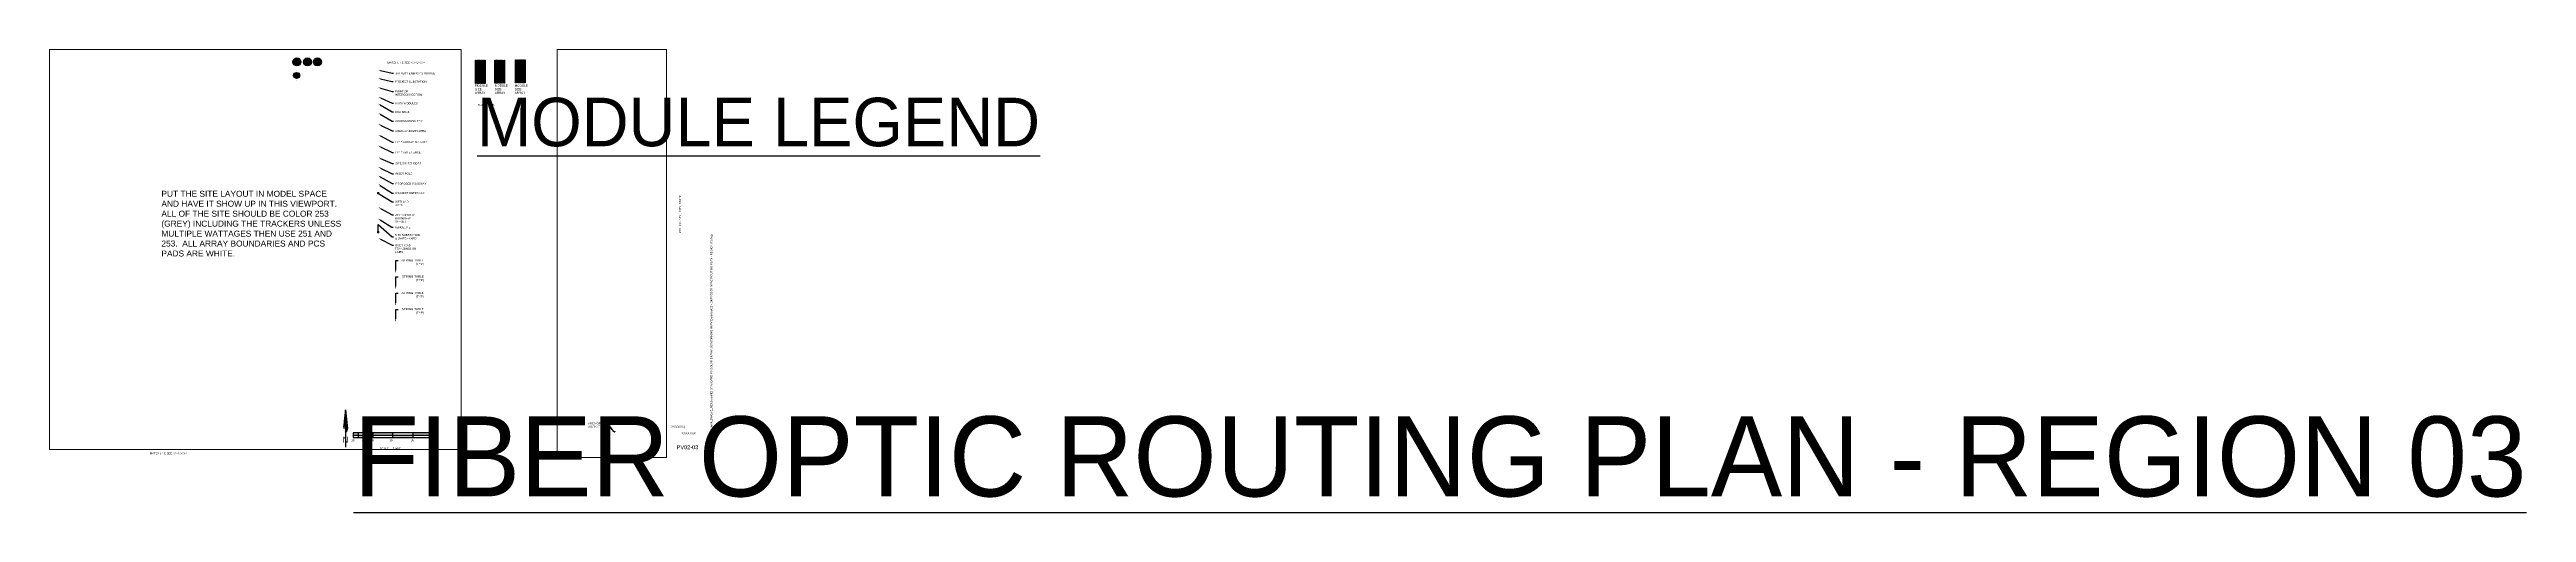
# Paper-space layout 'PV02-03 MVAC ROUTING PLAN - REGION 03' of a CAD drawing. Extents: x 0 to 124, y -3 to 21.
import ezdxf
from ezdxf import colors
from ezdxf.entities.mleader import LeaderData, LeaderLine
from ezdxf.enums import TextEntityAlignment as Align
from ezdxf.math import Vec2, Vec3

# ---------------------------------------------------------------- set-up
doc = ezdxf.new("R2018")
doc.units = 0
doc.header["$MEASUREMENT"] = 0
for name, color, linetype in [('G-ANNO-TEXT', 1, 'Continuous'), ('G-ANNO-TTBL', 1, 'Continuous'), ('JINKO 535', 253, 'Continuous'), ('JINKO 540', 250, 'Continuous'), ('RISEN', 251, 'Continuous')]:
    doc.layers.add(name, color=color, linetype=linetype)
doc.layers.add('G-NPLT', color=67, linetype='Continuous', plot=False)
doc.layers.add('VP', color=31, linetype='Continuous', plot=False)
doc.styles.add('NEI-A', font='arial.ttf')
doc.styles.get("Standard").update_dxf_attribs({"font": 'arial.ttf'})

# ---------------------------------------------------------------- blocks, each defined once
blk = doc.blocks.new('_Dot')
at = {"color": 0, "linetype": 'ByBlock', "lineweight": -2}
blk.add_line((-0.5, 0), (-1, 0), dxfattribs=at)
at = {"color": 0, "linetype": 'ByBlock', "const_width": 0.5}
blk.add_lwpolyline([(-0.25, 0, 1), (0.25, 0, 1)], format="xyb", close=True, dxfattribs=at)
blk = doc.blocks.new('1P87@52DEG F TR ID3 PVBlock')
blk.add_lwpolyline([(-7, 6), (0, 6), (0, -328), (-7, -328)], close=True)
blk = doc.blocks.new('TITLE NAME')
at = {"lineweight": 30, "flags": 104}
blk.add_attdef('TITLE_NAME', text='', height=0.25, dxfattribs=at).set_placement((-0.03, 0.21), align=Align.BOTTOM_LEFT)
at = {"style": 'NEI-A'}
for tag, p in [('SCALE:', (0, 0)), ('1"_=_', (0.56, 0))]:
    blk.add_attdef(tag, text='', height=0.109, dxfattribs=at).set_placement(p, align=Align.BOTTOM_LEFT)
blk = doc.blocks.new('TITLE NAME W_O SCALE')
at = {"lineweight": 30, "flags": 104}
blk.add_attdef('TITLE_NAME', text='', height=0.2, dxfattribs=at).set_placement((-0.03, 0.21), align=Align.BOTTOM_LEFT)
at = {"style": 'NEI-A'}
for tag, p in [('SCALE:', (0, 0)), ('1"_=_', (0.56, 0))]:
    blk.add_attdef(tag, text='', height=0.1, dxfattribs=at).set_placement(p, align=Align.BOTTOM_LEFT)
blk = doc.blocks.new('SUB_BLOCK-SCALE_1')
h = blk.add_hatch(color=256)
h.dxf.hatch_style = 1
h.paths.add_polyline_path([(-2, 0.12), (-2, 0), (-1.75, 0), (-1.75, 0.12)])
h.paths.add_polyline_path([(-1.75, 0), (-1.75, -0.12), (-1.5, -0.12), (-1.5, 0)])
h.paths.add_polyline_path([(-1.25, 0.12), (-1.5, 0.12), (-1.5, 0), (-1.25, 0)])
h.paths.add_polyline_path([(-1.25, 0), (-1.25, -0.12), (-1, -0.12), (-1, 0)])
h.paths.add_polyline_path([(0, 0), (0, 0.12), (-1, 0.12), (-1, 0)])
h.paths.add_polyline_path([(1, -0.12), (1, 0), (0, 0), (0, -0.12)])
h.paths.add_polyline_path([(1, 0.12), (1, 0), (2, 0), (2, 0.12)])
for p, q in [((-2, 0), (2, 0)), ((-1.75, 0.12), (-1.75, -0.12)), ((-1.5, 0.12), (-1.5, -0.12)), ((-1.25, 0.12), (-1.25, -0.12)), ((-1, 0.12), (-1, -0.12)), ((0, -0.12), (0, 0.12))]:
    blk.add_line(p, q)
at = {"color": 0, "linetype": 'ByBlock', "lineweight": -2}
blk.add_line((1, 0.12), (1, -0.12), dxfattribs=at)
blk.add_lwpolyline([(-2, 0.12), (-2, -0.12), (2, -0.12), (2, 0.12)], close=True, dxfattribs=at)
at = {"insert": (-0.66, -0.67), "char_height": 0.1, "width": 0.4822, "attachment_point": 4, "style": 'NEI-A'}
blk.add_mtext('\\pxql;SCALE:', dxfattribs=at)
at = {"linetype": 'ByBlock', "lineweight": -2, "style": 'NEI-A', "flags": 8}
for tag, p in [('#1', (-2, -0.26)), ('#2', (-1.5, -0.26)), ('#3', (-1, -0.26)), ('#4', (0, -0.26)), ('#5', (1, -0.26)), ('#6', (2, -0.26))]:
    blk.add_attdef(tag, text='', height=0.1, dxfattribs=at).set_placement(p, align=Align.MIDDLE_CENTER)
blk.add_attdef('SCALE', text='', height=0.1, dxfattribs=at).set_placement((0, -0.67), align=Align.MIDDLE_LEFT)
blk = doc.blocks.new('*U17')
ref = blk.add_blockref('SUB_BLOCK-SCALE_1', (0, 0))
ref.add_attrib('#1', "10'", dxfattribs={"linetype": 'ByBlock', "lineweight": -2, "height": 0.1, "style": 'NEI-A', "flags": 8}).set_placement((-2, -0.26), align=Align.MIDDLE)
ref.add_attrib('#2', "5'", dxfattribs={"linetype": 'ByBlock', "lineweight": -2, "height": 0.1, "style": 'NEI-A', "flags": 8}).set_placement((-1.5, -0.26), align=Align.MIDDLE)
ref.add_attrib('#3', '0', dxfattribs={"linetype": 'ByBlock', "lineweight": -2, "height": 0.1, "style": 'NEI-A', "flags": 8}).set_placement((-1, -0.26), align=Align.MIDDLE)
ref.add_attrib('#4', "10'", dxfattribs={"linetype": 'ByBlock', "lineweight": -2, "height": 0.1, "style": 'NEI-A', "flags": 8}).set_placement((-0.09, -0.26), align=Align.MIDDLE)
ref.add_attrib('#5', "20'", dxfattribs={"linetype": 'ByBlock', "lineweight": -2, "height": 0.1, "style": 'NEI-A', "flags": 8}).set_placement((1, -0.26), align=Align.MIDDLE)
ref.add_attrib('#6', "30'", dxfattribs={"linetype": 'ByBlock', "lineweight": -2, "height": 0.1, "style": 'NEI-A', "flags": 8}).set_placement((2, -0.26), align=Align.MIDDLE)
ref.add_attrib('SCALE', '1"=10\'', dxfattribs={"linetype": 'ByBlock', "lineweight": -2, "height": 0.1, "style": 'NEI-A', "flags": 8}).set_placement((0, -0.67), align=Align.MIDDLE_LEFT)
blk = doc.blocks.new('NORTH ARROW VERTICAL')
h = blk.add_hatch()
h.set_pattern_fill('ANSI31', color=0, scale=0.01, style=0)
h.paths.add_polyline_path([(-0.029, 0.337, -0.067391), (-0.022, 0.357, -0.104279), (-0.011, 0.371, -0.174286), (0, 0.375), (0, 0.625)])
h.paths.add_polyline_path([(0.031, 0.312), (0.029, 0.337, 0.067391), (0.022, 0.357, 0.104279), (0.011, 0.371, 0.174286), (0, 0.375), (0, 0.25, 0.174286), (0.011, 0.254, 0.104279), (0.022, 0.268, 0.065115), (0.029, 0.287, 0.051264)])
at = {"color": 0}
for p, q in [((0, 0.625), (-0.031, 0.312)), ((0, 0.625), (0.031, 0.312)), ((0, 0.625), (0, 0.375)), ((0, 0.375), (0, 0.25)), ((0, 0.25), (0, 0))]:
    blk.add_line(p, q, dxfattribs=at)
for points in [[(0, 0.375, 0.174286), (-0.011, 0.371, 0.104279), (-0.022, 0.357, 0.065115), (-0.029, 0.338, 0.051264), (-0.031, 0.312, 0.051264)], [(0.031, 0.312, 0.051264), (0.029, 0.338, 0.065115), (0.022, 0.357, 0.104279), (0.011, 0.371, 0.174286), (0, 0.375, 0.174286)], [(0, 0.25, 0.174286), (0.011, 0.254, 0.104279), (0.022, 0.268, 0.065115), (0.029, 0.287, 0.051264), (0.031, 0.312, 0.051264)]]:
    blk.add_lwpolyline(points, format="xyb", dxfattribs=at)
at = {"color": 0, "style": 'NEI-A', "width": 0.85}
blk.add_text('N', height=0.1, dxfattribs=at).set_placement((0, 0.122), align=Align.MIDDLE)
blk = doc.blocks.new('ARRAY_LETTER')
h = blk.add_hatch(color=255)
h.dxf.hatch_style = 1
edge = h.paths.add_edge_path()
edge.add_arc((0, 0), 0.2, 0, 360)
at = {"layer": 'G-ANNO-TEXT'}
blk.add_circle((0, 0), 0.2, dxfattribs=at)
at = {"layer": 'G-ANNO-TEXT', "style": 'NEI-A'}
blk.add_attdef('ARRAY_LETTER', text='', height=0.13, dxfattribs=at).set_placement((0, 0), align=Align.MIDDLE_CENTER)
blk = doc.blocks.new('PV - LEGEND CALLOUT')
h = blk.add_hatch(color=255)
h.dxf.hatch_style = 1
edge = h.paths.add_edge_path()
edge.add_arc((0, 0), 0.15625, 0, 360)
at = {"layer": 'Defpoints', "color": 2}
for p, q in [((0, 0.24375), (0, 0.24375)), ((0, -0.24375), (0, -0.24375))]:
    blk.add_line(p, q, dxfattribs=at)
at = {"layer": 'G-ANNO-TEXT', "linetype": 'Continuous'}
blk.add_circle((0, 0), 0.15625, dxfattribs=at)
at = {"layer": 'G-ANNO-TEXT', "style": 'NEI-A'}
blk.add_attdef('PV_LEGEND_CALLOUT', text='', height=0.125, dxfattribs=at).set_placement((0, 0), align=Align.MIDDLE_CENTER)
blk.add_attdef('PV_LEGEND_DESCRIPTION', text='', height=0.1, dxfattribs=at).set_placement((0.625, 0), align=Align.MIDDLE_LEFT)

psp = doc.layouts.new('PV02-03 MVAC ROUTING PLAN - REGION 03')

# ---------------------------------------------------------------- linework, layer by layer
at = {"layer": 'G-ANNO-TEXT', "const_width": 0.0025}
for points in [[(21.4, 19.97), (21.89, 19.97), (21.89, 18.8), (21.4, 18.8)], [(22.37, 19.97), (22.86, 19.97), (22.86, 18.81), (22.37, 18.81)], [(23.41, 19.98), (23.89, 19.98), (23.89, 18.82), (23.41, 18.82)]]:
    psp.add_lwpolyline(points, close=True, dxfattribs=at)

# ---------------------------------------------------------------- block references
for p, values in [((12.43, 19.88), {'ARRAY_LETTER': 'A'}), ((12.96, 19.88), {'ARRAY_LETTER': 'B'}), ((13.46, 19.88), {'ARRAY_LETTER': 'C'})]:
    psp.add_blockref('ARRAY_LETTER', p).add_auto_attribs(values)
ref = psp.add_blockref('PV - LEGEND CALLOUT', (12.41, 19.2), dxfattribs=dict(xscale=0.972, yscale=0.972, zscale=0.972))
ref.add_attrib('PV_LEGEND_CALLOUT', 'MS', dxfattribs={"layer": 'G-ANNO-TEXT', "height": 0.121, "style": 'NEI-A'}).set_placement((12.41, 19.2), align=Align.MIDDLE_CENTER)
at = {"layer": 'G-ANNO-TEXT'}
ref = psp.add_blockref('TITLE NAME', (21.51, 17.57), dxfattribs=at)
lines = psp.add_mtext('{\\LMODULE LEGEND}', dxfattribs={"layer": '0', "insert": (21.48, 18.08), "char_height": 2.4399, "attachment_point": 1})
ref.add_attrib('TITLE_NAME', '', (21.48, 18.08)).embed_mtext(lines)
ref.add_attrib('SCALE:', 'SCALE:', dxfattribs={"layer": '0', "height": 0.1, "style": 'NEI-A'}).set_placement((21.51, 17.64), align=Align.BOTTOM_LEFT)
ref.add_attrib('1"_=_', 'NTS', dxfattribs={"layer": '0', "height": 0.1, "style": 'NEI-A'}).set_placement((22.07, 17.64), align=Align.BOTTOM_LEFT)
at = {"layer": 'G-ANNO-TEXT', "xscale": 3, "yscale": 3, "zscale": 3}
psp.add_blockref('NORTH ARROW VERTICAL', (14.87, 0.52), dxfattribs=at)
at = {"layer": 'G-ANNO-TEXT'}
psp.add_blockref('*U17', (17.25, 1.12), dxfattribs=at)
at = {"layer": 'JINKO 535', "xscale": 0.003472222222222222, "yscale": 0.003472222222222222, "zscale": 0.003472222222222222}
for p in [(22.4, 19.95), (22.47, 19.95), (22.53, 19.95), (22.6, 19.95), (22.66, 19.95), (22.73, 19.95), (22.79, 19.95), (22.86, 19.95)]:
    psp.add_blockref('1P87@52DEG F TR ID3 PVBlock', p, dxfattribs=at)
at = {"layer": 'JINKO 540', "xscale": 0.003472222222222222, "yscale": 0.003472222222222222, "zscale": 0.003472222222222222}
for p in [(23.43, 19.96), (23.5, 19.96), (23.56, 19.96), (23.63, 19.96), (23.69, 19.96), (23.76, 19.96), (23.82, 19.96), (23.89, 19.96)]:
    psp.add_blockref('1P87@52DEG F TR ID3 PVBlock', p, dxfattribs=at)
at = {"layer": 'RISEN', "xscale": 0.003472222222222222, "yscale": 0.003472222222222222, "zscale": 0.003472222222222222}
for p in [(21.43, 19.94), (21.5, 19.94), (21.56, 19.94), (21.62, 19.94), (21.69, 19.94), (21.75, 19.94), (21.82, 19.94), (21.88, 19.94)]:
    psp.add_blockref('1P87@52DEG F TR ID3 PVBlock', p, dxfattribs=at)

# ---------------------------------------------------------------- texts
at = {"layer": 'G-ANNO-TEXT', "char_height": 0.1, "attachment_point": 5, "style": 'NEI-A'}
for insert in [(17.91, 19.84), (5.97, 0.2)]:
    psp.add_mtext_dynamic_manual_height_columns('MATCHLINE SEE #########', width=3.1385, gutter_width=0.547, heights=[0], dxfattribs=dict(at, insert=insert))
at = {"layer": 'G-ANNO-TEXT', "char_height": 0.1094, "width": 0.6841, "attachment_point": 4, "style": 'NEI-A'}
for insert in [(21.37, 18.51), (22.37, 18.51), (23.37, 18.51)]:
    psp.add_mtext('MODULE SIZE   ARRAY', dxfattribs=dict(at, insert=insert))
at = {"layer": 'G-ANNO-TTBL', "style": 'NEI-A'}
psp.add_text('XXX, COUNTY , CITY, STATE', height=0.1, rotation=90, dxfattribs=at).set_placement((31.69, 12.22), align=Align.MIDDLE)
for s, width, heights, insert, char_height, attachment_point in [('[XX/XX/XX]', 0.8548, [0], (31.19, 1.52), 0.1, 4), ('[XXXX.XXX]', 0.8548, [0], (32.11, 1.2), 0.1, 5), ('PV02-03', 1.7218, [0.204], (32.05, 0.51), 0.2, 5)]:
    psp.add_mtext_dynamic_manual_height_columns(s, width=width, gutter_width=0.5, heights=heights, dxfattribs=dict(at, insert=insert, char_height=char_height, attachment_point=attachment_point))
at = {"layer": 'G-NPLT', "insert": (5.62, 13.4), "char_height": 0.3, "width": 9.1702, "attachment_point": 1, "style": 'NEI-A'}
psp.add_mtext('PUT THE SITE LAYOUT IN MODEL SPACE AND HAVE IT SHOW UP IN THIS VIEWPORT. ALL OF THE SITE SHOULD BE COLOR 253 (GREY) INCLUDING THE TRACKERS UNLESS MULTIPLE WATTAGES THEN USE 251 AND 253.  ALL ARRAY BOUNDARIES AND PCS PADS ARE WHITE. ', dxfattribs=at)
at = {"layer": 'G-NPLT', "insert": (33.2, 0), "char_height": 0.1, "width": 13.9717, "attachment_point": 1, "rotation": 90, "style": 'NEI-A'}
psp.add_mtext('H:\\\\Ops_Std_Dev\\\\PS_Solar\\\\4_DWGs\\\\2_NEI\\\\Solar\\\\NEI STANDARD PV SOLAR DRAWINGS\\\\WORKING IN\\\\PV Electrical\\\\22 x 34\\\\PV02-03 MVAC ROUTING PLAN - REGION 03.dwg', dxfattribs=at)

# ---------------------------------------------------------------- leaders
at = {"layer": 'G-ANNO-TEXT'}
ml = psp.add_multileader_mtext('Standard', dxfattribs=at)
ml.set_content('BATTERY ENERGY STORAGE', color=256, style='NEI-A')
ml.set_leader_properties()
ml.build(insert=Vec2(0, 0))
ml.multileader.update_dxf_attribs({"dogleg_length": 0.0625, "arrow_head_size": 0.125})
ctx = ml.context
ctx.base_point, ctx.char_height, ctx.arrow_head_size, ctx.landing_gap_size, ctx.plane_origin = Vec3(17.28, 19.31), 0.1, 0.125, 0.09, Vec3(15.98, 18.39)
notes = []
notes.append((ctx, [(0, (1, 1, 0), (17.21, 19.31), (1, 0), 0.0625, [(0, [(16.51, 19.48)], 0, [])])]))
ctx.mtext.insert, ctx.mtext.width, ctx.mtext.flow_direction = Vec3(17.37, 19.36), 2.0138, 5
ml = psp.add_multileader_mtext('Standard', dxfattribs=at)
ml.set_content('PROJECT SUBSTATION', color=256, style='NEI-A')
ml.set_leader_properties()
ml.build(insert=Vec2(0, 0))
ml.multileader.update_dxf_attribs({"dogleg_length": 0.0625, "arrow_head_size": 0.125})
ctx = ml.context
ctx.base_point, ctx.char_height, ctx.arrow_head_size, ctx.landing_gap_size, ctx.plane_origin = Vec3(17.27, 18.89), 0.1, 0.125, 0.09, Vec3(16.9, 18)
notes.append((ctx, [(0, (1, 1, 0), (17.2, 18.89), (1, 0), 0.0625, [(0, [(16.51, 19.06)], 0, [])])]))
ctx.mtext.insert, ctx.mtext.width, ctx.mtext.flow_direction = Vec3(17.36, 18.94), 1.573, 5
ml = psp.add_multileader_mtext('Standard', dxfattribs=at)
ml.set_content('POINT OF INTERCONNECTION', color=256, style='NEI-A')
ml.set_leader_properties()
ml.build(insert=Vec2(0, 0))
ml.multileader.update_dxf_attribs({"dogleg_length": 0.0625, "arrow_head_size": 0.125})
ctx = ml.context
ctx.base_point, ctx.char_height, ctx.arrow_head_size, ctx.landing_gap_size, ctx.plane_origin = Vec3(17.27, 18.4), 0.1, 0.125, 0.09, Vec3(16.91, 17.51)
notes.append((ctx, [(0, (1, 1, 0), (17.21, 18.4), (1, 0), 0.0625, [(0, [(16.51, 18.6)], 0, [])])]))
ctx.mtext.insert, ctx.mtext.width, ctx.mtext.flow_direction = Vec3(17.36, 18.45), 1.573, 5
ml = psp.add_multileader_mtext('Standard', dxfattribs=at)
ml.set_content('XXXW MODULES', color=256, style='NEI-A')
ml.set_leader_properties()
ml.build(insert=Vec2(0, 0))
ml.multileader.update_dxf_attribs({"dogleg_length": 0.0625, "arrow_head_size": 0.125})
ctx = ml.context
ctx.base_point, ctx.char_height, ctx.arrow_head_size, ctx.landing_gap_size, ctx.plane_origin = Vec3(17.27, 17.8), 0.1, 0.125, 0.09, Vec3(16.97, 15.6)
notes.append((ctx, [(0, (1, 1, 0), (17.21, 17.8), (1, 0), 0.0625, [(0, [(16.51, 18.13)], 0, [])])]))
ctx.mtext.insert, ctx.mtext.width, ctx.mtext.flow_direction = Vec3(17.36, 17.85), 1.0883, 5
ml = psp.add_multileader_mtext('Standard', dxfattribs=at)
ml.set_content('DRAINAGE', color=256, style='NEI-A')
ml.set_leader_properties()
ml.build(insert=Vec2(0, 0))
ml.multileader.update_dxf_attribs({"dogleg_length": 0.0625, "arrow_head_size": 0.125})
ctx = ml.context
ctx.base_point, ctx.char_height, ctx.arrow_head_size, ctx.landing_gap_size, ctx.plane_origin = Vec3(17.27, 17.37), 0.1, 0.125, 0.09, Vec3(16.91, 16.49)
notes.append((ctx, [(0, (1, 1, 0), (17.21, 17.37), (1, 0), 0.0625, [(0, [(16.51, 17.78)], 0, [])])]))
ctx.mtext.insert, ctx.mtext.width, ctx.mtext.flow_direction = Vec3(17.36, 17.42), 1.573, 5
ml = psp.add_multileader_mtext('Standard', dxfattribs=at)
ml.set_content('ACCESS ROAD, TYP', color=256, style='NEI-A')
ml.set_leader_properties()
ml.build(insert=Vec2(0, 0))
ml.multileader.update_dxf_attribs({"dogleg_length": 0.0625, "arrow_head_size": 0.125})
ctx = ml.context
ctx.base_point, ctx.char_height, ctx.arrow_head_size, ctx.landing_gap_size, ctx.plane_origin = Vec3(17.28, 16.9), 0.1, 0.125, 0.09, Vec3(16.91, 16.02)
notes.append((ctx, [(0, (1, 1, 0), (17.22, 16.9), (1, 0), 0.0625, [(0, [(16.51, 17.31)], 0, [])])]))
ctx.mtext.insert, ctx.mtext.width, ctx.mtext.flow_direction = Vec3(17.37, 16.96), 1.573, 5
ml = psp.add_multileader_mtext('Standard', dxfattribs=at)
ml.set_content('O&M LAY-DOWN AREA', color=256, style='NEI-A')
ml.set_leader_properties()
ml.build(insert=Vec2(0, 0))
ml.multileader.update_dxf_attribs({"dogleg_length": 0.0625, "arrow_head_size": 0.125})
ctx = ml.context
ctx.base_point, ctx.char_height, ctx.arrow_head_size, ctx.landing_gap_size, ctx.plane_origin = Vec3(17.29, 16.41), 0.1, 0.125, 0.09, Vec3(16.92, 15.53)
notes.append((ctx, [(0, (1, 1, 0), (17.22, 16.41), (1, 0), 0.0625, [(0, [(16.51, 16.76)], 0, [])])]))
ctx.mtext.insert, ctx.mtext.width, ctx.mtext.flow_direction = Vec3(17.38, 16.46), 1.573, 5
ml = psp.add_multileader_mtext('Standard', dxfattribs=at)
ml.set_content('(TYP.) ARRAY BORDER', color=256, style='NEI-A')
ml.set_leader_properties()
ml.build(insert=Vec2(0, 0))
ml.multileader.update_dxf_attribs({"dogleg_length": 0.0625, "arrow_head_size": 0.125})
ctx = ml.context
ctx.base_point, ctx.char_height, ctx.arrow_head_size, ctx.landing_gap_size, ctx.plane_origin = Vec3(17.29, 15.85), 0.1, 0.125, 0.09, Vec3(16.92, 14.96)
notes.append((ctx, [(0, (1, 1, 0), (17.22, 15.85), (1, 0), 0.0625, [(0, [(16.51, 16.22)], 0, [])])]))
ctx.mtext.insert, ctx.mtext.width, ctx.mtext.flow_direction = Vec3(17.38, 15.91), 1.573, 5
ml = psp.add_multileader_mtext('Standard', dxfattribs=at)
ml.set_content('(TYP.) SITE FENCE', color=256, style='NEI-A')
ml.set_leader_properties()
ml.build(insert=Vec2(0, 0))
ml.multileader.update_dxf_attribs({"dogleg_length": 0.0625, "arrow_head_size": 0.125})
ctx = ml.context
ctx.base_point, ctx.char_height, ctx.arrow_head_size, ctx.landing_gap_size, ctx.plane_origin = Vec3(17.29, 15.33), 0.1, 0.125, 0.09, Vec3(16.92, 14.45)
notes.append((ctx, [(0, (1, 1, 0), (17.22, 15.33), (1, 0), 0.0625, [(0, [(16.51, 15.67)], 0, [])])]))
ctx.mtext.insert, ctx.mtext.width, ctx.mtext.flow_direction = Vec3(17.38, 15.39), 1.573, 5
ml = psp.add_multileader_mtext('Standard', dxfattribs=at)
ml.set_content('SITE SWITCHGEAR', color=256, style='NEI-A')
ml.set_leader_properties()
ml.build(insert=Vec2(0, 0))
ml.multileader.update_dxf_attribs({"dogleg_length": 0.0625, "arrow_head_size": 0.125})
ctx = ml.context
ctx.base_point, ctx.char_height, ctx.arrow_head_size, ctx.landing_gap_size, ctx.plane_origin = Vec3(17.29, 14.78), 0.1, 0.125, 0.09, Vec3(16.92, 13.9)
notes.append((ctx, [(0, (1, 1, 0), (17.22, 14.78), (1, 0), 0.0625, [(0, [(16.51, 15.08)], 0, [])])]))
ctx.mtext.insert, ctx.mtext.width, ctx.mtext.flow_direction = Vec3(17.38, 14.83), 1.573, 5
ml = psp.add_multileader_mtext('Standard', dxfattribs=at)
ml.set_content('RISER POLE', color=256, style='NEI-A')
ml.set_leader_properties()
ml.build(insert=Vec2(0, 0))
ml.multileader.update_dxf_attribs({"dogleg_length": 0.0625, "arrow_head_size": 0.125})
ctx = ml.context
ctx.base_point, ctx.char_height, ctx.arrow_head_size, ctx.landing_gap_size, ctx.plane_origin = Vec3(17.29, 14.26), 0.1, 0.125, 0.09, Vec3(16.92, 13.38)
notes.append((ctx, [(0, (1, 1, 0), (17.22, 14.26), (1, 0), 0.0625, [(0, [(16.51, 14.6)], 0, [])])]))
ctx.mtext.insert, ctx.mtext.width, ctx.mtext.flow_direction = Vec3(17.38, 14.31), 1.573, 5
ml = psp.add_multileader_mtext('Standard', dxfattribs=at)
ml.set_content('PROPOSED ROADWAY', color=256, style='NEI-A')
ml.set_leader_properties()
ml.build(insert=Vec2(0, 0))
ml.multileader.update_dxf_attribs({"dogleg_length": 0.0625, "arrow_head_size": 0.125})
ctx = ml.context
ctx.base_point, ctx.char_height, ctx.arrow_head_size, ctx.landing_gap_size, ctx.plane_origin = Vec3(17.29, 13.76), 0.1, 0.125, 0.09, Vec3(16.92, 12.87)
notes.append((ctx, [(0, (1, 1, 0), (17.22, 13.76), (1, 0), 0.0625, [(0, [(16.51, 14.17)], 0, [])])]))
ctx.mtext.insert, ctx.mtext.width, ctx.mtext.flow_direction = Vec3(17.38, 13.81), 1.573, 5
ml = psp.add_multileader_mtext('Standard', dxfattribs=at)
ml.set_content('PROJECT ENTRANCE', color=256, style='NEI-A')
ml.set_leader_properties()
ml.build(insert=Vec2(0, 0))
ml.multileader.update_dxf_attribs({"dogleg_length": 0.0625, "arrow_head_size": 0.125})
ctx = ml.context
ctx.base_point, ctx.char_height, ctx.arrow_head_size, ctx.landing_gap_size, ctx.plane_origin = Vec3(17.29, 13.29), 0.1, 0.125, 0.09, Vec3(16.92, 12.41)
notes.append((ctx, [(0, (1, 1, 0), (17.22, 13.29), (1, 0), 0.0625, [(0, [(16.51, 13.74)], 0, [])])]))
ctx.mtext.insert, ctx.mtext.width, ctx.mtext.flow_direction = Vec3(17.38, 13.34), 1.573, 5
ml = psp.add_multileader_mtext('Standard', dxfattribs=at)
ml.set_content('\\pxsm1;SITE SUBSTATION \\P& SWITCHYARD', color=256, style='NEI-A')
ml.set_leader_properties(color=256, linetype='ByLayer', lineweight=-1)
ml.set_arrow_properties(name='DOT')
ml.build(insert=Vec2(0, 0))
ml.multileader.update_dxf_attribs({"text_left_attachment_type": 2, "text_right_attachment_type": 2, "dogleg_length": 0.0625, "arrow_head_size": 0.125})
ctx = ml.context
ctx.base_point, ctx.char_height, ctx.arrow_head_size, ctx.landing_gap_size, ctx.plane_origin = Vec3(17.27, 11.08), 0.1, 0.125, 0.09, Vec3(9.2, 19.39)
ctx.left_attachment, ctx.right_attachment = 2, 2
notes.append((ctx, [(1, (1, 1, 0), (17.21, 11.08), (1, 0), 0.0625, [(0, [(16.51, 11.32), (16.51, 11.7)], 0, [])])]))
ctx.mtext.insert, ctx.mtext.width, ctx.mtext.flow_direction = Vec3(17.36, 11.23), 1.348, 5
ctx.mtext.has_bg_fill, ctx.mtext.bg_color, ctx.mtext.bg_scale_factor, ctx.mtext.bg_transparency, ctx.mtext.use_window_bg_color = 1, -1027028792, 1.5, 0, 1
ml = psp.add_multileader_mtext('Standard', dxfattribs=at)
ml.set_content('AREA OF WORK (TYP.)', color=256, style='NEI-A')
ml.set_leader_properties()
ml.set_arrow_properties(name='DOT')
ml.build(insert=Vec2(0, 0))
ml.multileader.update_dxf_attribs({"leader_type": 2, "text_right_attachment_type": 2, "dogleg_length": 0.1, "arrow_head_size": 0.05})
ctx = ml.context
ctx.base_point, ctx.char_height, ctx.arrow_head_size, ctx.landing_gap_size, ctx.plane_origin = Vec3(26.97, 1.69), 0.1001, 0.05, 0.09, Vec3(20.59, 0.34)
ctx.right_attachment = 2
notes.append((ctx, [(1, (1, 1, 0), (28.12, 1.61), (-1, 0), 0.1, [(1, [(28.38, 1.27)], 0, [])])]))
ctx.mtext.insert, ctx.mtext.width, ctx.mtext.flow_direction = Vec3(27.06, 1.76), 0.978, 5
ctx.mtext.has_bg_fill, ctx.mtext.bg_color, ctx.mtext.bg_scale_factor, ctx.mtext.bg_transparency, ctx.mtext.use_window_bg_color = 1, -1027028792, 1.5, 0, 1
for ctx, leaders in notes:
    for number, flags, end, landing, length, lines in leaders:
        leader = LeaderData()
        leader.index, (leader.has_last_leader_line, leader.has_dogleg_vector, leader.attachment_direction) = number, flags
        leader.last_leader_point, leader.dogleg_vector, leader.dogleg_length = Vec3(end), Vec3(landing), length
        for number, points, colour, breaks in lines:
            line = LeaderLine()
            line.index, line.vertices, line.color, line.breaks = number, Vec3.list(points), colors.encode_raw_color(colour), breaks
            leader.lines.append(line)
        ctx.leaders.append(leader)

# ---------------------------------------------------------------- next in the draw order: linework, layer by layer
at = {"layer": 'G-ANNO-TEXT', "flags": 128}
psp.add_lwpolyline([(28.42, 1.27, 0.0483, 0.0483, 1), (28.35, 1.27, 0, 0, 0)], format="xyseb", dxfattribs=at)

# ---------------------------------------------------------------- next in the draw order: block references
at = {"layer": 'G-ANNO-TEXT'}
ref = psp.add_blockref('TITLE NAME W_O SCALE', (14.36, 2.34), dxfattribs=at)
lines = psp.add_mtext('{\\LFIBER OPTIC ROUTING PLAN - REGION 03}', dxfattribs={"layer": '0', "insert": (15.27, 2.06), "char_height": 4.0255, "attachment_point": 1})
ref.add_attrib('TITLE_NAME', '', (15.27, 2.06)).embed_mtext(lines)

# ---------------------------------------------------------------- next in the draw order: leaders
ml = psp.add_multileader_mtext('Standard', dxfattribs=at)
ml.set_content("\\pxsm1,ql;20' PROPERTY BOUNDARY\\POFFSET", color=256, style='NEI-A')
ml.set_leader_properties()
ml.build(insert=Vec2(0, 0))
ml.multileader.update_dxf_attribs({"dogleg_length": 0.0625, "arrow_head_size": 0.125})
ctx = ml.context
ctx.base_point, ctx.char_height, ctx.arrow_head_size, ctx.landing_gap_size, ctx.plane_origin = Vec3(17.27, 12.19), 0.1, 0.125, 0.09, Vec3(13.9, 21.4)
notes = []
notes.append((ctx, [(1, (1, 1, 0), (17.21, 12.19), (1, 0), 0.0625, [(1, [(16.51, 12.58)], 0, [])])]))
ctx.mtext.insert, ctx.mtext.width, ctx.mtext.flow_direction = Vec3(17.36, 12.24), 1.0823, 5
ml = psp.add_multileader_mtext('Standard', dxfattribs=at)
ml.set_content('\\pxsm1;FENCELINE', color=256, style='NEI-A')
ml.set_leader_properties()
ml.build(insert=Vec2(0, 0))
ml.multileader.update_dxf_attribs({"dogleg_length": 0.0625, "arrow_head_size": 0.125})
ctx = ml.context
ctx.base_point, ctx.char_height, ctx.arrow_head_size, ctx.landing_gap_size, ctx.plane_origin = Vec3(17.26, 11.57), 0.1, 0.125, 0.09, Vec3(14.87, 19.5)
notes.append((ctx, [(1, (1, 1, 0), (17.2, 11.57), (1, 0), 0.0625, [(1, [(16.51, 12)], 0, [])])]))
ctx.mtext.insert, ctx.mtext.width, ctx.mtext.flow_direction = Vec3(17.35, 11.62), 0.8661, 5
ml = psp.add_multileader_mtext('Standard', dxfattribs=at)
ml.set_content('OVERHEAD TRANSMISSION LINES', color=256, style='NEI-A')
ml.set_leader_properties()
ml.build(insert=Vec2(0, 0))
ml.multileader.update_dxf_attribs({"dogleg_length": 0.0625, "arrow_head_size": 0.125})
ctx = ml.context
ctx.base_point, ctx.char_height, ctx.arrow_head_size, ctx.landing_gap_size, ctx.plane_origin = Vec3(17.27, 10.66), 0.1, 0.125, 0.09, Vec3(16.72, 9.36)
notes.append((ctx, [(0, (1, 1, 0), (17.21, 10.66), (1, 0), 0.0625, [(0, [(16.51, 11.02)], 0, [])])]))
ctx.mtext.insert, ctx.mtext.width, ctx.mtext.flow_direction = Vec3(17.36, 10.71), 0.8947, 5
for ctx, leaders in notes:
    for number, flags, end, landing, length, lines in leaders:
        leader = LeaderData()
        leader.index, (leader.has_last_leader_line, leader.has_dogleg_vector, leader.attachment_direction) = number, flags
        leader.last_leader_point, leader.dogleg_vector, leader.dogleg_length = Vec3(end), Vec3(landing), length
        for number, points, colour, breaks in lines:
            line = LeaderLine()
            line.index, line.vertices, line.color, line.breaks = number, Vec3.list(points), colors.encode_raw_color(colour), breaks
            leader.lines.append(line)
        ctx.leaders.append(leader)

# ---------------------------------------------------------------- next in the draw order: viewports
at = {"layer": 'VP'}
psp.add_viewport(center=(10.34, 10.45), size=(20.69, 20.105), view_center_point=(2403572.84, 1594431.34), view_height=42081.4614, dxfattribs=at)
psp.add_viewport(center=(28.25, 10.25), size=(5.5, 20.5), view_center_point=(35.38, 30.74), view_height=20.5, status=3, dxfattribs=at)

# ---------------------------------------------------------------- next in the draw order: leaders
at = {"layer": 'G-ANNO-TEXT'}
ml = psp.add_multileader_mtext('Standard', dxfattribs=at)
ml.set_content('WETLAND AREA', color=256, style='NEI-A')
ml.set_leader_properties(color=256, linetype='ByLayer', lineweight=-1)
ml.set_arrow_properties(name='DOT')
ml.build(insert=Vec2(0, 0))
ml.multileader.update_dxf_attribs({"text_right_attachment_type": 6, "dogleg_length": 0.0625, "arrow_head_size": 0.125})
ctx = ml.context
ctx.base_point, ctx.char_height, ctx.arrow_head_size, ctx.landing_gap_size, ctx.plane_origin = Vec3(17.27, 12.85), 0.1, 0.125, 0.09, Vec3(-21.19, -43.7)
ctx.right_attachment = 6
notes = []
notes.append((ctx, [(0, (1, 1, 0), (17.21, 12.85), (1, 0), 0.0625, [(0, [(16.51, 13.28)], 0, [])])]))
ctx.mtext.insert, ctx.mtext.width, ctx.mtext.flow_direction = Vec3(17.36, 12.9), 0.4557, 5
ctx.mtext.has_bg_fill, ctx.mtext.bg_color, ctx.mtext.bg_scale_factor, ctx.mtext.bg_transparency, ctx.mtext.use_window_bg_color = 1, -1027028792, 1.5, 0, 1
ml = psp.add_multileader_mtext('Standard', dxfattribs=at)
ml.set_content('\\pxqr;\xa0-STRING TABLE\\P(TYP) ', color=256, style='NEI-A')
ml.set_leader_properties()
ml.build(insert=Vec2(0, 0))
ml.multileader.update_dxf_attribs({"dogleg_length": 0.125, "arrow_head_size": 0.18})
ctx = ml.context
ctx.base_point, ctx.char_height, ctx.arrow_head_size, ctx.landing_gap_size, ctx.plane_origin = Vec3(17.52, 9.89), 0.1094, 0.18, 0.09, Vec3(22.66, 10.01)
ctx.text_align_type = 2
notes.append((ctx, [(1, (1, 1, 0), (17.39, 9.89), (1, 0), 0.125, [(0, [(17.39, 9.25)], 0, [])])]))
ctx.mtext.insert, ctx.mtext.width, ctx.mtext.defined_height, ctx.mtext.alignment, ctx.mtext.flow_direction = Vec3(18.8, 9.96), 1.4209, 0.506, 3, 5
ctx.mtext.has_bg_fill, ctx.mtext.bg_color, ctx.mtext.bg_scale_factor, ctx.mtext.bg_transparency, ctx.mtext.use_window_bg_color = 1, -1027028792, 1.5, 0, 1
for ctx, leaders in notes:
    for number, flags, end, landing, length, lines in leaders:
        leader = LeaderData()
        leader.index, (leader.has_last_leader_line, leader.has_dogleg_vector, leader.attachment_direction) = number, flags
        leader.last_leader_point, leader.dogleg_vector, leader.dogleg_length = Vec3(end), Vec3(landing), length
        for number, points, colour, breaks in lines:
            line = LeaderLine()
            line.index, line.vertices, line.color, line.breaks = number, Vec3.list(points), colors.encode_raw_color(colour), breaks
            leader.lines.append(line)
        ctx.leaders.append(leader)

# ---------------------------------------------------------------- next in the draw order: leaders
ml = psp.add_multileader_mtext('Standard', dxfattribs=at)
ml.set_content('\\pxqr;\xa0-STRING TABLE\\P(TYP) ', color=256, style='NEI-A')
ml.set_leader_properties()
ml.build(insert=Vec2(0, 0))
ml.multileader.update_dxf_attribs({"dogleg_length": 0.125, "arrow_head_size": 0.18})
ctx = ml.context
ctx.base_point, ctx.char_height, ctx.arrow_head_size, ctx.landing_gap_size, ctx.plane_origin = Vec3(17.52, 9.08), 0.1094, 0.18, 0.09, Vec3(22.66, 9.2)
ctx.text_align_type = 2
notes = []
notes.append((ctx, [(1, (1, 1, 0), (17.39, 9.08), (1, 0), 0.125, [(0, [(17.39, 8.44)], 0, [])])]))
ctx.mtext.insert, ctx.mtext.width, ctx.mtext.defined_height, ctx.mtext.alignment, ctx.mtext.flow_direction = Vec3(18.8, 9.15), 1.4209, 0.506, 3, 5
ctx.mtext.has_bg_fill, ctx.mtext.bg_color, ctx.mtext.bg_scale_factor, ctx.mtext.bg_transparency, ctx.mtext.use_window_bg_color = 1, -1027028792, 1.5, 0, 1
for ctx, leaders in notes:
    for number, flags, end, landing, length, lines in leaders:
        leader = LeaderData()
        leader.index, (leader.has_last_leader_line, leader.has_dogleg_vector, leader.attachment_direction) = number, flags
        leader.last_leader_point, leader.dogleg_vector, leader.dogleg_length = Vec3(end), Vec3(landing), length
        for number, points, colour, breaks in lines:
            line = LeaderLine()
            line.index, line.vertices, line.color, line.breaks = number, Vec3.list(points), colors.encode_raw_color(colour), breaks
            leader.lines.append(line)
        ctx.leaders.append(leader)

# ---------------------------------------------------------------- next in the draw order: leaders
ml = psp.add_multileader_mtext('Standard', dxfattribs=at)
ml.set_content('\\pxqr;\xa0-STRING TABLE\\P(TYP) ', color=256, style='NEI-A')
ml.set_leader_properties()
ml.build(insert=Vec2(0, 0))
ml.multileader.update_dxf_attribs({"dogleg_length": 0.125, "arrow_head_size": 0.18})
ctx = ml.context
ctx.base_point, ctx.char_height, ctx.arrow_head_size, ctx.landing_gap_size, ctx.plane_origin = Vec3(17.52, 8.25), 0.1094, 0.18, 0.09, Vec3(22.66, 8.37)
ctx.text_align_type = 2
notes = []
notes.append((ctx, [(1, (1, 1, 0), (17.39, 8.25), (1, 0), 0.125, [(0, [(17.39, 7.61)], 0, [])])]))
ctx.mtext.insert, ctx.mtext.width, ctx.mtext.defined_height, ctx.mtext.alignment, ctx.mtext.flow_direction = Vec3(18.8, 8.32), 1.4209, 0.506, 3, 5
ctx.mtext.has_bg_fill, ctx.mtext.bg_color, ctx.mtext.bg_scale_factor, ctx.mtext.bg_transparency, ctx.mtext.use_window_bg_color = 1, -1027028792, 1.5, 0, 1
for ctx, leaders in notes:
    for number, flags, end, landing, length, lines in leaders:
        leader = LeaderData()
        leader.index, (leader.has_last_leader_line, leader.has_dogleg_vector, leader.attachment_direction) = number, flags
        leader.last_leader_point, leader.dogleg_vector, leader.dogleg_length = Vec3(end), Vec3(landing), length
        for number, points, colour, breaks in lines:
            line = LeaderLine()
            line.index, line.vertices, line.color, line.breaks = number, Vec3.list(points), colors.encode_raw_color(colour), breaks
            leader.lines.append(line)
        ctx.leaders.append(leader)

# ---------------------------------------------------------------- next in the draw order: leaders
ml = psp.add_multileader_mtext('Standard', dxfattribs=at)
ml.set_content('\\pxqr;\xa0-STRING TABLE\\P(TYP) ', color=256, style='NEI-A')
ml.set_leader_properties()
ml.build(insert=Vec2(0, 0))
ml.multileader.update_dxf_attribs({"dogleg_length": 0.125, "arrow_head_size": 0.18})
ctx = ml.context
ctx.base_point, ctx.char_height, ctx.arrow_head_size, ctx.landing_gap_size, ctx.plane_origin = Vec3(17.52, 7.44), 0.1094, 0.18, 0.09, Vec3(22.66, 7.56)
ctx.text_align_type = 2
notes = []
notes.append((ctx, [(1, (1, 1, 0), (17.39, 7.44), (1, 0), 0.125, [(0, [(17.39, 6.8)], 0, [])])]))
ctx.mtext.insert, ctx.mtext.width, ctx.mtext.defined_height, ctx.mtext.alignment, ctx.mtext.flow_direction = Vec3(18.8, 7.51), 1.4209, 0.506, 3, 5
ctx.mtext.has_bg_fill, ctx.mtext.bg_color, ctx.mtext.bg_scale_factor, ctx.mtext.bg_transparency, ctx.mtext.use_window_bg_color = 1, -1027028792, 1.5, 0, 1
for ctx, leaders in notes:
    for number, flags, end, landing, length, lines in leaders:
        leader = LeaderData()
        leader.index, (leader.has_last_leader_line, leader.has_dogleg_vector, leader.attachment_direction) = number, flags
        leader.last_leader_point, leader.dogleg_vector, leader.dogleg_length = Vec3(end), Vec3(landing), length
        for number, points, colour, breaks in lines:
            line = LeaderLine()
            line.index, line.vertices, line.color, line.breaks = number, Vec3.list(points), colors.encode_raw_color(colour), breaks
            leader.lines.append(line)
        ctx.leaders.append(leader)

doc.saveas('drawing.dxf')
